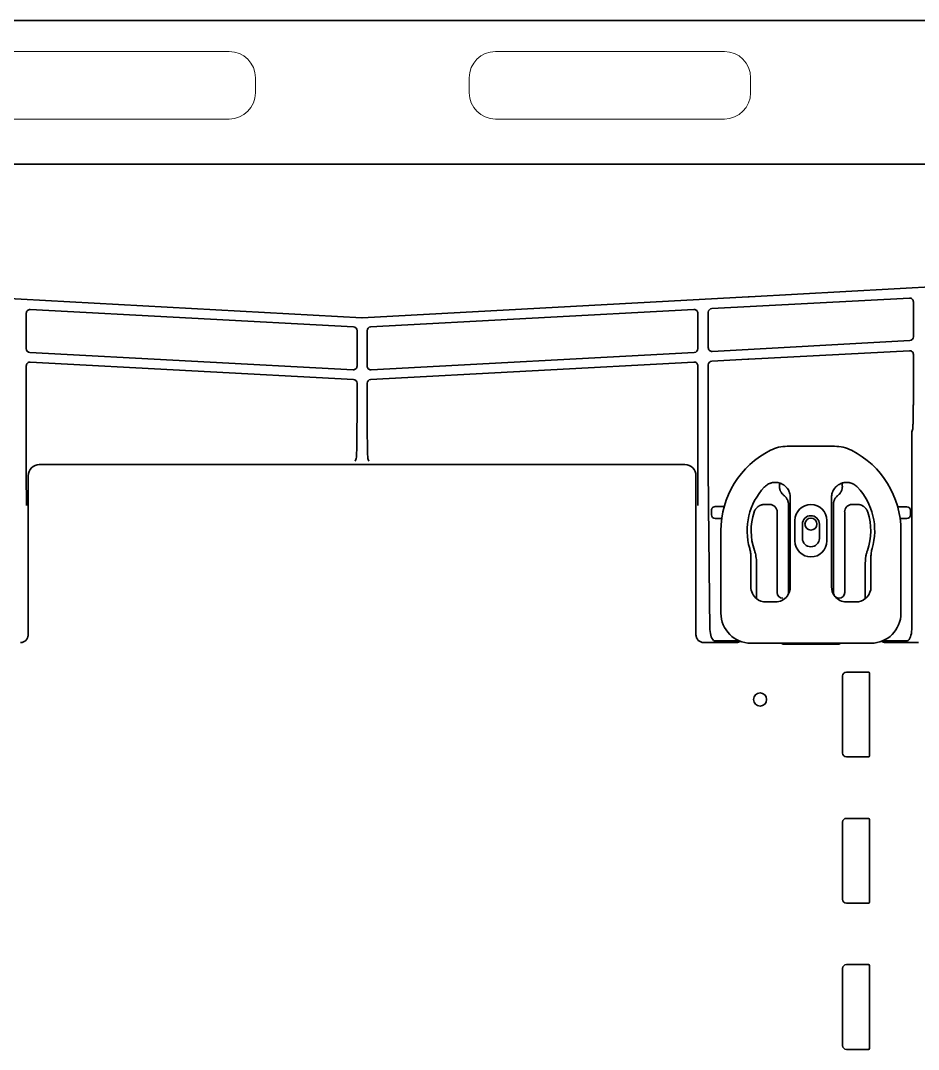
# Model space of a CAD drawing. Extents: x 5997 to 10491, y -672 to 3708.
# Drawn here: x 8712 to 8951.4, y 3375.2 to 3649.5 of the extents above; entities that cross this region are included whole.
import ezdxf

# ---------------------------------------------------------------- set-up
doc = ezdxf.new("R2010")
doc.units = 0
doc.header["$LTSCALE"] = 5
doc.layers.get('0').update_dxf_attribs({"linetype": 'CONTINUOUS', "lineweight": 0})
doc.layers.add('1', color=7, linetype='CONTINUOUS', true_color=0xffffff)

msp = doc.modelspace()

# ---------------------------------------------------------------- linework, layer by layer
for p, q in [((8767.64, 3641.28), (8706.64, 3641.28)), ((8899.64, 3641.28), (8838.64, 3641.28)), ((8774.64, 3630.28), (8774.64, 3634.28)), ((8831.64, 3634.28), (8831.64, 3630.28)), ((8906.64, 3630.28), (8906.64, 3634.28)), ((8706.64, 3623.28), (8767.64, 3623.28)), ((8838.64, 3623.28), (8899.64, 3623.28))]:
    msp.add_line(p, q)
for centre, start, end in [((8767.64, 3634.28), 0, 90), ((8838.64, 3634.28), 90, 180), ((8899.64, 3634.28), 0, 90), ((8767.64, 3630.28), 270, 0), ((8838.64, 3630.28), 180, 270), ((8899.64, 3630.28), 270, 0)]:
    msp.add_arc(centre, 7, start, end)
at = {"layer": '1', "color": 7, "linetype": 'Continuous', "lineweight": 35}
for p, q in [((9230.14, 3649.53), (8376.14, 3649.53)), ((9178.12, 3611.28), (8428.03, 3611.28)), ((9190.67, 3591.74), (8906.29, 3575.89)), ((8700.19, 3575.87), (8803.03, 3570.3)), ((8905.96, 3575.87), (8803.12, 3570.3)), ((8896.31, 3572.76), (8948.97, 3575.54)), ((8950.03, 3574.54), (8950.03, 3565.25)), ((8713.57, 3571.51), (8713.57, 3562.07)), ((8800.78, 3567.84), (8714.62, 3572.51)), ((8805.36, 3567.84), (8891.53, 3572.51)), ((8892.58, 3571.51), (8892.58, 3562.07)), ((8895.37, 3562.33), (8895.37, 3571.76)), ((8801.73, 3557.4), (8801.73, 3566.84)), ((8804.42, 3557.4), (8804.42, 3566.84)), ((8949.08, 3564.25), (8896.42, 3561.33)), ((8714.51, 3561.07), (8800.68, 3556.4)), ((8891.64, 3561.07), (8805.47, 3556.4)), ((8906.21, 3559.27), (8948.97, 3561.52)), ((8950.03, 3560.52), (8950.03, 3550.13)), ((8800.78, 3553.82), (8714.62, 3558.49)), ((8805.36, 3553.82), (8891.53, 3558.49)), ((8895.37, 3557.74), (8895.37, 3527.87)), ((8896.31, 3558.74), (8905.88, 3559.26)), ((8713.57, 3557.49), (8713.57, 3527.87)), ((8892.58, 3557.49), (8892.58, 3527.87)), ((8801.73, 3546), (8801.73, 3552.82)), ((8804.42, 3546), (8804.42, 3552.82)), ((8949.87, 3540.64), (8949.6, 3539.84)), ((8949.6, 3539.84), (8949.6, 3487.22)), ((8916.42, 3536.03), (8929.03, 3536.03)), ((8889.08, 3531.17), (8716.97, 3531.17)), ((8801.27, 3532.05), (8801.51, 3532.77)), ((8804.88, 3532.05), (8804.64, 3532.77)), ((8889.08, 3531.17), (8889.08, 3531.17)), ((8714.07, 3485.78), (8714.07, 3528.17)), ((8892.08, 3485.78), (8892.08, 3528.17)), ((8917.22, 3498.53), (8917.22, 3522.4)), ((8928.22, 3522.4), (8928.22, 3498.53)), ((8895.41, 3520.27), (8895.81, 3487.22)), ((8897.31, 3519.95), (8899.6, 3519.95)), ((8899.58, 3519.88), (8899.58, 3519.88)), ((8911.72, 3520.53), (8910.4, 3520.53)), ((8916.72, 3520.53), (8916.72, 3497.03)), ((8928.72, 3497.03), (8928.72, 3520.53)), ((8935.04, 3520.53), (8933.72, 3520.53)), ((8945.87, 3519.88), (8948.28, 3519.88)), ((8945.87, 3519.88), (8945.87, 3519.88)), ((8948.28, 3519.88), (8948.28, 3519.88)), ((8896.22, 3517.77), (8896.22, 3518.99)), ((8898.94, 3516.77), (8897.22, 3516.77)), ((8897.22, 3516.77), (8897.22, 3516.77)), ((8913.72, 3497.03), (8913.72, 3518.53)), ((8931.72, 3518.53), (8931.72, 3497.03)), ((8948.28, 3516.77), (8946.5, 3516.77)), ((8948.28, 3516.77), (8948.28, 3516.77)), ((8949.28, 3518.88), (8949.28, 3518.88)), ((8949.28, 3517.77), (8949.28, 3518.88)), ((8949.28, 3517.77), (8949.28, 3517.77)), ((8918.47, 3516.28), (8918.47, 3510.78)), ((8920.47, 3515.28), (8920.47, 3511.48)), ((8924.97, 3511.48), (8924.97, 3515.28)), ((8926.97, 3510.78), (8926.97, 3516.28)), ((8898.72, 3491.53), (8898.72, 3513.53)), ((8946.72, 3513.53), (8946.72, 3491.53)), ((8918.47, 3510.78), (8918.46, 3510.78)), ((8906.72, 3506.53), (8906.72, 3498.53)), ((8938.72, 3498.53), (8938.72, 3506.53)), ((8908.22, 3504.97), (8908.22, 3495.4)), ((8937.22, 3495.4), (8937.22, 3504.97)), ((8910.72, 3494.53), (8913.22, 3494.53)), ((8932.22, 3494.53), (8934.72, 3494.53)), ((8713.96, 3485.14), (8713.93, 3485.05)), ((8892.18, 3485.14), (8892.21, 3485.05)), ((8894.1, 3483.71), (8902.78, 3483.71)), ((8897.31, 3484.12), (8902.78, 3484.12)), ((8942.66, 3483.71), (8942.91, 3483.71)), ((8942.67, 3484.12), (8948.1, 3484.12)), ((8942.91, 3483.71), (8951.38, 3483.71)), ((8938.72, 3483.53), (8906.72, 3483.53)), ((8914.74, 3483.53), (8915.22, 3483.33)), ((8915.12, 3483.23), (8915.12, 3483.37)), ((8930.32, 3483.23), (8915.12, 3483.23)), ((8915.22, 3483.33), (8930.22, 3483.33)), ((8930.22, 3483.33), (8930.63, 3483.49)), ((8930.32, 3483.37), (8930.32, 3483.23)), ((8932.17, 3475.83), (8938.07, 3475.83)), ((8938.37, 3475.53), (8938.37, 3453.53)), ((8931.17, 3454.23), (8931.17, 3474.83)), ((8938.07, 3453.23), (8932.17, 3453.23)), ((8931.17, 3415.23), (8931.17, 3435.83)), ((8932.17, 3436.83), (8938.07, 3436.83)), ((8938.37, 3436.53), (8938.37, 3414.53)), ((8938.07, 3414.23), (8932.17, 3414.23)), ((8931.17, 3376.23), (8931.17, 3396.83)), ((8932.17, 3397.83), (8938.07, 3397.83)), ((8938.37, 3397.53), (8938.37, 3375.53)), ((8938.07, 3375.23), (8932.17, 3375.23))]:
    msp.add_line(p, q, dxfattribs=at)
msp.add_circle((8922.72, 3515.28), 1.6, dxfattribs=at)
for centre, radius, start, end in [((8916.42, 3526.03), 10, 90, 116.7655), ((8929.03, 3526.03), 10, 63.2345, 90), ((8922.72, 3513.53), 24, 116.7655, 180), ((8922.72, 3513.53), 24, 0, 63.2345), ((8922.72, 3513.53), 17, 136.9472, 196.2606), ((8922.72, 3513.53), 17, 343.7394, 43.0512), ((8922.72, 3516.28), 4.25, 0, 180), ((8922.72, 3513.53), 15.95, 162.0029, 199.2463), ((8922.72, 3515.28), 2.25, 0, 180), ((8922.72, 3513.53), 15.95, 340.7537, 17.9971), ((8922.72, 3511.48), 2.25, 180, 0), ((8922.72, 3510.78), 4.25, 180, 0), ((8906.72, 3491.53), 8, 180, 270), ((8938.72, 3491.53), 8, 270, 0), ((8932.17, 3474.83), 1, 90, 180), ((8938.07, 3475.53), 0.3, 0, 90), ((8909.17, 3468.53), 1.75, 0, 180), ((8909.17, 3468.53), 1.75, 180, 0), ((8932.17, 3454.23), 1, 180, 270), ((8938.07, 3453.53), 0.3, 270, 0), ((8932.17, 3435.83), 1, 90, 180), ((8938.07, 3436.53), 0.3, 0, 90), ((8932.17, 3415.23), 1, 180, 270), ((8938.07, 3414.53), 0.3, 270, 0), ((8932.17, 3396.83), 1, 90, 180), ((8938.07, 3397.53), 0.3, 0, 90), ((8932.17, 3376.23), 1, 180, 270), ((8938.07, 3375.53), 0.3, 270, 0)]:
    msp.add_arc(centre, radius, start, end, dxfattribs=at)
for centre, major_axis, ratio, start_param, end_param in [((8905.96, 3576.43), (-10.7, -0.58), 0.052331, 1.567956, 1.598621), ((8949.03, 3574.54), (0.829, -0.56), 0.999069, 0.594221, 2.218099), ((8891.58, 3571.5), (-0.312, -0.954), 0.996071, 1.887026, 3.510904), ((8896.37, 3571.76), (-0.947, -0.321), 0.99941, 4.440303, 5.956188), ((8805.42, 3566.84), (0.322, -0.951), 0.996317, 2.869507, 4.385391), ((8949.03, 3565.25), (-0.821, -0.571), 0.999112, 1.017308, 2.533193), ((8891.58, 3562.07), (0.322, -0.951), 0.996317, 6.011099, 7.526984), ((8896.37, 3562.33), (-0.312, -0.954), 0.996071, 5.028618, 6.652497), ((8949.03, 3560.52), (0.829, -0.56), 0.999069, 0.594221, 2.218099), ((8891.58, 3557.48), (-0.312, -0.954), 0.996071, 1.887026, 3.510904), ((8896.37, 3557.74), (-0.947, -0.321), 0.99941, 4.440303, 5.956188), ((8905.88, 3558.69), (-10.7, -0.58), 0.052331, 4.678883, 4.709548), ((8805.42, 3557.4), (-0.312, -0.954), 0.996071, 5.028618, 6.652497), ((8805.42, 3552.82), (0.322, -0.951), 0.996317, 2.869507, 4.385391), ((8804.65, 3546), (0, -13.25), 0.017455, 4.712389, 6.230825), ((8889.08, 3528.16), (-0.95, -2.85), 0.997466, 1.89276, 3.462643), ((8892.35, 3527.87), (0, -13.25), 0.017455, 0.959931, 1.570796), ((8895.6, 3527.87), (0, -13.25), 0.017455, 4.712389, 5.323254), ((8897.31, 3520.05), (-1.9, 0), 0.052408, 1.523874, 1.570796), ((8911.72, 3518.52), (-1.42, -1.42), 0.998783, 2.356803, 3.926382), ((8933.72, 3518.52), (1.42, -1.42), 0.998783, 2.356803, 3.926382), ((8948.27, 3518.88), (-0.713, -0.713), 0.991846, 2.357564, 3.925621), ((8897.22, 3517.78), (0, -1), 0.995902, 4.712389, 6.283185), ((8948.27, 3517.78), (0.713, -0.713), 0.991846, 5.499157, 7.067214), ((8910.72, 3498.53), (2.83, 2.83), 0.999695, 2.356347, 3.251938), ((8913.22, 3498.53), (-2.83, 2.83), 0.999695, 3.290549, 3.926839), ((8932.22, 3498.53), (2.83, 2.83), 0.999695, 2.356347, 2.992639), ((8934.72, 3498.53), (-2.83, 2.83), 0.999695, 3.197702, 3.926839), ((8910.72, 3498.53), (2.83, 2.83), 0.999695, 3.251938, 3.926839), ((8915.22, 3497.03), (1.06, 1.06), 0.998783, 2.356803, 3.926991), ((8915.22, 3497.03), (-1.06, 1.06), 0.998783, 3.302332, 3.926382), ((8930.22, 3497.03), (1.06, 1.06), 0.998783, 2.356803, 2.980862), ((8930.22, 3497.03), (1.06, 1.06), 0.998783, 3.018958, 3.926991), ((8932.22, 3498.53), (2.83, 2.83), 0.999695, 3.006925, 3.926839), ((8930.22, 3497.03), (-1.06, 1.06), 0.998783, 2.356195, 3.926382), ((8934.72, 3498.53), (-2.83, 2.83), 0.999695, 2.356347, 3.031247), ((8897.31, 3487.28), (0, -3.21), 0.466805, 4.729842, 6.08457), ((8948.1, 3487.28), (0, -3.21), 0.466805, 0.198616, 1.553343), ((8894.08, 3485.78), (0.63, -1.9), 0.999999, 4.390425, 4.712405), ((8894.12, 3485.67), (-1.98, -0.31), 0.977026, 6.12307, 7.694216), ((8902.78, 3485.71), (-1.49, -1.34), 0.998167, 1.277273, 1.427042), ((8942.67, 3485.71), (1.49, -1.34), 0.998167, 4.856139, 5.005887)]:
    msp.add_ellipse(centre, major_axis=major_axis, ratio=ratio, start_param=start_param, end_param=end_param, dxfattribs=at)
at = {"layer": '1', "color": 7, "linetype": 'Continuous', "lineweight": 35, "extrusion": (0, 0, -1)}
for centre, major_axis, ratio, start_param, end_param in [((8714.57, 3571.5), (0.312, -0.954), 0.996071, 1.887026, 3.510904), ((8800.73, 3566.84), (-0.322, -0.951), 0.996317, 2.869507, 4.385391), ((8714.57, 3562.07), (-0.322, -0.951), 0.996317, 6.011099, 7.526984), ((8714.57, 3557.48), (0.312, -0.954), 0.996071, 1.887026, 3.510904), ((8800.73, 3557.4), (0.312, -0.954), 0.996071, 5.028618, 6.652497), ((8800.73, 3552.82), (-0.322, -0.951), 0.996317, 2.869507, 4.385391), ((8801.5, 3546), (0, -13.25), 0.017455, 4.712389, 6.230825), ((8717.07, 3528.16), (0.95, -2.85), 0.997466, 1.89276, 3.462643), ((8713.8, 3527.87), (0, -13.25), 0.017455, 0.959931, 1.570796), ((8712.03, 3485.67), (1.98, -0.31), 0.977026, 6.12307, 7.694216), ((8712.07, 3485.78), (-0.63, -1.9), 0.999999, 4.390425, 4.712405)]:
    msp.add_ellipse(centre, major_axis=major_axis, ratio=ratio, start_param=start_param, end_param=end_param, dxfattribs=at)
at = {"layer": '1', "color": 7, "linetype": 'Continuous', "lineweight": 35, "extrusion": (2.95823e-31, -1.17146e-15, -1)}
msp.add_ellipse((8913.22, 3498.53), major_axis=(-2.83, 2.83), ratio=0.999695, start_param=3.006925, end_param=3.926839, dxfattribs=at)
at = {"layer": '1', "color": 7, "linetype": 'Continuous', "lineweight": 35}
for points, knots in [([(8950.03, 3550.13), (8950.03, 3550.06), (8950.03, 3549.99), (8950.03, 3549.84), (8950.03, 3549.62), (8950.02, 3549.4), (8950.02, 3548.97), (8950.02, 3548.39), (8950.02, 3547.83), (8950.02, 3547.41), (8950.02, 3547.27), (8950.02, 3546.99), (8950.01, 3546.86), (8950.01, 3546.45), (8950.01, 3546.19), (8950, 3545.68), (8950, 3545.43), (8950, 3545.07), (8950, 3544.95), (8949.99, 3544.77), (8949.99, 3544.71), (8949.99, 3544.6), (8949.99, 3544.54), (8949.99, 3544.26), (8949.98, 3544.04), (8949.97, 3543.42), (8949.96, 3543.05), (8949.95, 3542.68), (8949.95, 3542.64), (8949.95, 3542.56), (8949.95, 3542.52), (8949.95, 3542.4), (8949.95, 3542.32), (8949.94, 3542.1), (8949.93, 3541.97), (8949.93, 3541.78), (8949.92, 3541.72), (8949.92, 3541.63), (8949.92, 3541.6), (8949.92, 3541.54), (8949.92, 3541.51), (8949.91, 3541.38), (8949.91, 3541.27), (8949.9, 3541.08), (8949.89, 3540.99), (8949.88, 3540.86), (8949.88, 3540.81), (8949.88, 3540.75), (8949.88, 3540.72), (8949.87, 3540.68), (8949.87, 3540.66), (8949.87, 3540.65), (8949.87, 3540.64)], [0, 0, 0, 0, 0.015625, 0.015625, 0.03125, 0.0625, 0.0625, 0.125, 0.1875, 0.1875, 0.21875, 0.21875, 0.25, 0.25, 0.3125, 0.3125, 0.375, 0.375, 0.40625, 0.40625, 0.421875, 0.421875, 0.4375, 0.4375, 0.5, 0.5, 0.625, 0.625, 0.640625, 0.640625, 0.65625, 0.65625, 0.6875, 0.6875, 0.75, 0.75, 0.78125, 0.78125, 0.796875, 0.796875, 0.8125, 0.8125, 0.875, 0.875, 0.9375, 0.9375, 0.96875, 0.96875, 0.984375, 0.992187, 0.992187, 1, 1, 1, 1]), ([(8914.48, 3526.2), (8914.3, 3526.26), (8914.11, 3526.31), (8913.74, 3526.37), (8913.55, 3526.39), (8913.32, 3526.4), (8913.27, 3526.4), (8913.17, 3526.4), (8913.12, 3526.4), (8912.98, 3526.4), (8912.89, 3526.39), (8912.6, 3526.36), (8912.42, 3526.32), (8912.14, 3526.25), (8912.05, 3526.23), (8911.92, 3526.18), (8911.87, 3526.17), (8911.78, 3526.13), (8911.74, 3526.12), (8911.52, 3526.02), (8911.35, 3525.94), (8911.02, 3525.75), (8910.87, 3525.64), (8910.68, 3525.49), (8910.64, 3525.46), (8910.57, 3525.4), (8910.47, 3525.3), (8910.37, 3525.2), (8910.3, 3525.13)], [0, 0, 0, 0, 0.125, 0.125, 0.25, 0.25, 0.28125, 0.28125, 0.3125, 0.3125, 0.375, 0.375, 0.5, 0.5, 0.5625, 0.5625, 0.59375, 0.59375, 0.625, 0.625, 0.75, 0.75, 0.875, 0.875, 0.90625, 0.90625, 0.9375, 1, 1, 1, 1]), ([(8914.48, 3526.2), (8914.43, 3526.05), (8914.4, 3525.91), (8914.37, 3525.72), (8914.37, 3525.68), (8914.36, 3525.6), (8914.35, 3525.56), (8914.35, 3525.45), (8914.34, 3525.37), (8914.34, 3525.14), (8914.36, 3524.99), (8914.39, 3524.76), (8914.41, 3524.69), (8914.43, 3524.58), (8914.44, 3524.54), (8914.46, 3524.47), (8914.48, 3524.43), (8914.53, 3524.25), (8914.59, 3524.11), (8914.69, 3523.9), (8914.75, 3523.8), (8914.81, 3523.7), (8914.85, 3523.64), (8914.88, 3523.61), (8914.99, 3523.45), (8915.08, 3523.33), (8915.3, 3523.11), (8915.41, 3523.01), (8915.53, 3522.92)], [0, 0, 0, 0, 0.125, 0.125, 0.15625, 0.15625, 0.1875, 0.1875, 0.25, 0.25, 0.375, 0.375, 0.4375, 0.4375, 0.46875, 0.46875, 0.5, 0.5, 0.625, 0.625, 0.6875, 0.71875, 0.71875, 0.75, 0.75, 0.875, 0.875, 1, 1, 1, 1]), ([(8917.22, 3522.4), (8917.22, 3522.61), (8917.21, 3522.82), (8917.14, 3523.23), (8917.09, 3523.43), (8917.02, 3523.66), (8917.01, 3523.68), (8917, 3523.73), (8916.99, 3523.76), (8916.96, 3523.83), (8916.94, 3523.88), (8916.88, 3524.02), (8916.84, 3524.12), (8916.7, 3524.4), (8916.59, 3524.57), (8916.44, 3524.79), (8916.4, 3524.83), (8916.36, 3524.89), (8916.34, 3524.91), (8916.31, 3524.95), (8916.22, 3525.05), (8916.13, 3525.15), (8915.91, 3525.37), (8915.76, 3525.51), (8915.55, 3525.66), (8915.5, 3525.69), (8915.42, 3525.75), (8915.37, 3525.78), (8915.24, 3525.86), (8915.15, 3525.91), (8914.87, 3526.05), (8914.68, 3526.13), (8914.48, 3526.2)], [0, 0, 0, 0, 0.125, 0.125, 0.25, 0.25, 0.265625, 0.265625, 0.28125, 0.28125, 0.3125, 0.3125, 0.375, 0.375, 0.5, 0.5, 0.53125, 0.53125, 0.546875, 0.546875, 0.5625, 0.625, 0.625, 0.75, 0.75, 0.78125, 0.78125, 0.8125, 0.8125, 0.875, 0.875, 1, 1, 1, 1]), ([(8930.97, 3526.2), (8930.77, 3526.13), (8930.58, 3526.05), (8930.3, 3525.91), (8930.21, 3525.86), (8930.07, 3525.78), (8930.03, 3525.75), (8929.94, 3525.69), (8929.9, 3525.66), (8929.69, 3525.51), (8929.53, 3525.37), (8929.31, 3525.15), (8929.22, 3525.05), (8929.14, 3524.95), (8929.11, 3524.91), (8929.09, 3524.89), (8929.04, 3524.83), (8929.01, 3524.79), (8928.86, 3524.57), (8928.75, 3524.4), (8928.61, 3524.12), (8928.56, 3524.02), (8928.51, 3523.88), (8928.49, 3523.83), (8928.46, 3523.76), (8928.45, 3523.73), (8928.43, 3523.68), (8928.42, 3523.66), (8928.35, 3523.43), (8928.3, 3523.23), (8928.24, 3522.82), (8928.22, 3522.61), (8928.22, 3522.4)], [0, 0, 0, 0, 0.125, 0.125, 0.1875, 0.1875, 0.21875, 0.21875, 0.25, 0.25, 0.375, 0.375, 0.4375, 0.453125, 0.453125, 0.46875, 0.46875, 0.5, 0.5, 0.625, 0.625, 0.6875, 0.6875, 0.71875, 0.71875, 0.734375, 0.734375, 0.75, 0.75, 0.875, 0.875, 1, 1, 1, 1]), ([(8929.91, 3522.92), (8930.03, 3523.01), (8930.15, 3523.11), (8930.36, 3523.33), (8930.46, 3523.45), (8930.57, 3523.61), (8930.59, 3523.64), (8930.63, 3523.7), (8930.7, 3523.8), (8930.75, 3523.9), (8930.85, 3524.11), (8930.91, 3524.25), (8930.97, 3524.43), (8930.98, 3524.47), (8931, 3524.54), (8931.01, 3524.58), (8931.04, 3524.69), (8931.05, 3524.76), (8931.09, 3524.99), (8931.1, 3525.14), (8931.1, 3525.37), (8931.1, 3525.45), (8931.09, 3525.56), (8931.09, 3525.6), (8931.08, 3525.68), (8931.07, 3525.72), (8931.05, 3525.91), (8931.01, 3526.05), (8930.97, 3526.2)], [0, 0, 0, 0, 0.125, 0.125, 0.25, 0.25, 0.28125, 0.28125, 0.3125, 0.375, 0.375, 0.5, 0.5, 0.53125, 0.53125, 0.5625, 0.5625, 0.625, 0.625, 0.75, 0.75, 0.8125, 0.8125, 0.84375, 0.84375, 0.875, 0.875, 1, 1, 1, 1]), ([(8935.15, 3525.13), (8935.01, 3525.27), (8934.88, 3525.4), (8934.58, 3525.64), (8934.43, 3525.74), (8934.22, 3525.87), (8934.18, 3525.89), (8934.1, 3525.94), (8934.05, 3525.96), (8933.93, 3526.02), (8933.84, 3526.06), (8933.58, 3526.17), (8933.4, 3526.23), (8933.12, 3526.3), (8933.03, 3526.32), (8932.89, 3526.35), (8932.84, 3526.35), (8932.75, 3526.37), (8932.7, 3526.37), (8932.46, 3526.4), (8932.27, 3526.41), (8931.9, 3526.39), (8931.71, 3526.37), (8931.47, 3526.33), (8931.42, 3526.32), (8931.33, 3526.3), (8931.19, 3526.27), (8931.06, 3526.23), (8930.97, 3526.2)], [0, 0, 0, 0, 0.125, 0.125, 0.25, 0.25, 0.28125, 0.28125, 0.3125, 0.3125, 0.375, 0.375, 0.5, 0.5, 0.5625, 0.5625, 0.59375, 0.59375, 0.625, 0.625, 0.75, 0.75, 0.875, 0.875, 0.90625, 0.90625, 0.9375, 1, 1, 1, 1]), ([(8915.53, 3522.92), (8915.63, 3522.85), (8915.71, 3522.77), (8915.88, 3522.62), (8915.96, 3522.53), (8916.07, 3522.4), (8916.12, 3522.33), (8916.17, 3522.26), (8916.21, 3522.21), (8916.22, 3522.19), (8916.3, 3522.07), (8916.36, 3521.97), (8916.46, 3521.76), (8916.51, 3521.66), (8916.56, 3521.49), (8916.58, 3521.44), (8916.61, 3521.36), (8916.61, 3521.33), (8916.63, 3521.27), (8916.64, 3521.24), (8916.67, 3521.1), (8916.71, 3520.88), (8916.72, 3520.64), (8916.72, 3520.53)], [0, 0, 0, 0, 0.125, 0.125, 0.25, 0.25, 0.3125, 0.34375, 0.34375, 0.375, 0.375, 0.5, 0.5, 0.625, 0.625, 0.6875, 0.6875, 0.71875, 0.71875, 0.75, 0.75, 0.875, 1, 1, 1, 1]), ([(8928.72, 3520.53), (8928.72, 3520.64), (8928.73, 3520.76), (8928.76, 3520.99), (8928.78, 3521.1), (8928.81, 3521.27), (8928.83, 3521.32), (8928.85, 3521.41), (8928.86, 3521.43), (8928.88, 3521.49), (8928.89, 3521.52), (8928.94, 3521.65), (8928.98, 3521.76), (8929.09, 3521.97), (8929.14, 3522.06), (8929.24, 3522.21), (8929.27, 3522.26), (8929.32, 3522.33), (8929.34, 3522.35), (8929.37, 3522.4), (8929.39, 3522.42), (8929.49, 3522.53), (8929.64, 3522.7), (8929.82, 3522.85), (8929.91, 3522.92)], [0, 0, 0, 0, 0.125, 0.125, 0.25, 0.25, 0.3125, 0.3125, 0.34375, 0.34375, 0.375, 0.375, 0.5, 0.5, 0.625, 0.625, 0.6875, 0.6875, 0.71875, 0.71875, 0.75, 0.75, 0.875, 1, 1, 1, 1]), ([(8896.22, 3518.99), (8896.22, 3519), (8896.22, 3519.02), (8896.23, 3519.06), (8896.23, 3519.08), (8896.23, 3519.13), (8896.24, 3519.16), (8896.25, 3519.21), (8896.25, 3519.23), (8896.26, 3519.26), (8896.27, 3519.28), (8896.28, 3519.32), (8896.29, 3519.35), (8896.32, 3519.41), (8896.33, 3519.44), (8896.36, 3519.49), (8896.38, 3519.51), (8896.41, 3519.56), (8896.43, 3519.58), (8896.47, 3519.63), (8896.49, 3519.65), (8896.53, 3519.69), (8896.56, 3519.71), (8896.6, 3519.75), (8896.63, 3519.77), (8896.7, 3519.82), (8896.76, 3519.85), (8896.83, 3519.88), (8896.85, 3519.88), (8896.88, 3519.89), (8896.9, 3519.9), (8896.95, 3519.91), (8896.98, 3519.92), (8897.05, 3519.94), (8897.08, 3519.94), (8897.15, 3519.95), (8897.19, 3519.95), (8897.22, 3519.95)], [0, 0, 0, 0, 0.03125, 0.03125, 0.0625, 0.0625, 0.125, 0.125, 0.15625, 0.15625, 0.1875, 0.1875, 0.25, 0.25, 0.3125, 0.3125, 0.375, 0.375, 0.4375, 0.4375, 0.5, 0.5, 0.5625, 0.5625, 0.625, 0.625, 0.75, 0.75, 0.78125, 0.78125, 0.8125, 0.8125, 0.875, 0.875, 0.9375, 0.9375, 1, 1, 1, 1]), ([(8910.4, 3520.53), (8910.25, 3520.53), (8910.09, 3520.51), (8909.78, 3520.46), (8909.63, 3520.43), (8909.44, 3520.37), (8909.4, 3520.35), (8909.33, 3520.33), (8909.22, 3520.28), (8909.11, 3520.24), (8908.91, 3520.13), (8908.77, 3520.05), (8908.61, 3519.93), (8908.58, 3519.91), (8908.52, 3519.86), (8908.49, 3519.83), (8908.4, 3519.76), (8908.34, 3519.7), (8908.17, 3519.54), (8908.07, 3519.42), (8907.96, 3519.26), (8907.94, 3519.23), (8907.89, 3519.16), (8907.87, 3519.13), (8907.81, 3519.03), (8907.77, 3518.96), (8907.66, 3518.75), (8907.6, 3518.6), (8907.55, 3518.45)], [0, 0, 0, 0, 0.125, 0.125, 0.25, 0.25, 0.28125, 0.28125, 0.3125, 0.375, 0.375, 0.5, 0.5, 0.53125, 0.53125, 0.5625, 0.5625, 0.625, 0.625, 0.75, 0.75, 0.78125, 0.78125, 0.8125, 0.8125, 0.875, 0.875, 1, 1, 1, 1]), ([(8937.89, 3518.45), (8937.84, 3518.6), (8937.78, 3518.75), (8937.64, 3519.03), (8937.56, 3519.16), (8937.44, 3519.32), (8937.42, 3519.35), (8937.37, 3519.41), (8937.3, 3519.51), (8937.22, 3519.59), (8937.05, 3519.76), (8936.93, 3519.86), (8936.77, 3519.98), (8936.74, 3520), (8936.68, 3520.04), (8936.64, 3520.06), (8936.54, 3520.12), (8936.47, 3520.16), (8936.26, 3520.27), (8936.12, 3520.33), (8935.93, 3520.39), (8935.9, 3520.4), (8935.82, 3520.42), (8935.78, 3520.43), (8935.67, 3520.46), (8935.59, 3520.48), (8935.36, 3520.51), (8935.2, 3520.53), (8935.04, 3520.53)], [0, 0, 0, 0, 0.125, 0.125, 0.25, 0.25, 0.28125, 0.28125, 0.3125, 0.375, 0.375, 0.5, 0.5, 0.53125, 0.53125, 0.5625, 0.5625, 0.625, 0.625, 0.75, 0.75, 0.78125, 0.78125, 0.8125, 0.8125, 0.875, 0.875, 1, 1, 1, 1]), ([(8907.66, 3508.27), (8907.76, 3508), (8907.84, 3507.73), (8907.98, 3507.19), (8908.09, 3506.65), (8908.16, 3506.09), (8908.21, 3505.54), (8908.22, 3505.26), (8908.22, 3504.97)], [0, 0, 0, 0, 0.25, 0.25, 0.5, 0.75, 0.75, 1, 1, 1, 1]), ([(8937.22, 3504.97), (8937.22, 3505.26), (8937.23, 3505.54), (8937.28, 3506.09), (8937.35, 3506.65), (8937.47, 3507.19), (8937.61, 3507.73), (8937.69, 3508), (8937.78, 3508.27)], [0, 0, 0, 0, 0.25, 0.25, 0.5, 0.75, 0.75, 1, 1, 1, 1]), ([(8937.71, 3495.86), (8937.68, 3495.83), (8937.65, 3495.8), (8937.6, 3495.75), (8937.58, 3495.72), (8937.54, 3495.68), (8937.52, 3495.67), (8937.5, 3495.64), (8937.48, 3495.63), (8937.44, 3495.6), (8937.42, 3495.57), (8937.38, 3495.54), (8937.37, 3495.53), (8937.34, 3495.51), (8937.33, 3495.5), (8937.31, 3495.48), (8937.3, 3495.47), (8937.28, 3495.46), (8937.27, 3495.45), (8937.25, 3495.43), (8937.23, 3495.42), (8937.22, 3495.41), (8937.22, 3495.41), (8937.22, 3495.41), (8937.21, 3495.41), (8937.21, 3495.41)], [0, 0, 0, 0, 0.134778, 0.134778, 0.269557, 0.269557, 0.336946, 0.336946, 0.404335, 0.404335, 0.539113, 0.539113, 0.606503, 0.606503, 0.673892, 0.673892, 0.741281, 0.741281, 0.80867, 0.80867, 0.943449, 0.943449, 0.977143, 0.977143, 1, 1, 1, 1]), ([(8897.02, 3484.13), (8897.06, 3484.12), (8897.11, 3484.12), (8897.21, 3484.12), (8897.26, 3484.12), (8897.31, 3484.12)], [0, 0, 0, 0, 0.5, 0.5, 1, 1, 1, 1]), ([(8902.78, 3484.12), (8902.84, 3484.12), (8902.9, 3484.12), (8903.01, 3484.13), (8903.07, 3484.14), (8903.19, 3484.16), (8903.24, 3484.17), (8903.33, 3484.2), (8903.35, 3484.21), (8903.41, 3484.23), (8903.43, 3484.24), (8903.46, 3484.26)], [0, 0, 0, 0, 0.25, 0.25, 0.5, 0.5, 0.75, 0.75, 0.875, 0.875, 1, 1, 1, 1]), ([(8902.78, 3483.71), (8902.79, 3483.71), (8902.8, 3483.71), (8902.83, 3483.71), (8902.85, 3483.71), (8902.87, 3483.71), (8902.89, 3483.71), (8902.91, 3483.71), (8902.94, 3483.71), (8902.96, 3483.72), (8902.98, 3483.72), (8903, 3483.72), (8903.02, 3483.72), (8903.04, 3483.73), (8903.07, 3483.73), (8903.09, 3483.73), (8903.11, 3483.74), (8903.13, 3483.74), (8903.15, 3483.74), (8903.17, 3483.75), (8903.2, 3483.75), (8903.22, 3483.76), (8903.24, 3483.76), (8903.26, 3483.77), (8903.28, 3483.77), (8903.3, 3483.78), (8903.32, 3483.78), (8903.35, 3483.79), (8903.37, 3483.79), (8903.39, 3483.8), (8903.41, 3483.81), (8903.43, 3483.81), (8903.45, 3483.82), (8903.47, 3483.83), (8903.49, 3483.84), (8903.51, 3483.84), (8903.53, 3483.85), (8903.55, 3483.86), (8903.57, 3483.87), (8903.59, 3483.88), (8903.61, 3483.89), (8903.63, 3483.89), (8903.63, 3483.9)], [0, 0, 0, 0, 0.024913, 0.049823, 0.074731, 0.099637, 0.124542, 0.149446, 0.17435, 0.199254, 0.22416, 0.249067, 0.273976, 0.298889, 0.323805, 0.348725, 0.37365, 0.39858, 0.423516, 0.448458, 0.473408, 0.498365, 0.52333, 0.548304, 0.573288, 0.598282, 0.623286, 0.648301, 0.673328, 0.698368, 0.72342, 0.748486, 0.773565, 0.798659, 0.823768, 0.848893, 0.874034, 0.899192, 0.924367, 0.949559, 0.97477, 1, 1, 1, 1]), ([(8941.81, 3483.9), (8941.82, 3483.89), (8941.83, 3483.89), (8941.85, 3483.88), (8941.87, 3483.87), (8941.89, 3483.86), (8941.91, 3483.85), (8941.93, 3483.84), (8941.95, 3483.84), (8941.98, 3483.83), (8942, 3483.82), (8942.02, 3483.81), (8942.04, 3483.81), (8942.06, 3483.8), (8942.08, 3483.79), (8942.1, 3483.79), (8942.12, 3483.78), (8942.14, 3483.78), (8942.16, 3483.77), (8942.19, 3483.77), (8942.21, 3483.76), (8942.23, 3483.76), (8942.25, 3483.75), (8942.27, 3483.75), (8942.29, 3483.74), (8942.31, 3483.74), (8942.34, 3483.74), (8942.36, 3483.73), (8942.38, 3483.73), (8942.4, 3483.73), (8942.42, 3483.72), (8942.44, 3483.72), (8942.47, 3483.72), (8942.49, 3483.72), (8942.51, 3483.71), (8942.53, 3483.71), (8942.55, 3483.71), (8942.58, 3483.71), (8942.6, 3483.71), (8942.62, 3483.71), (8942.64, 3483.71), (8942.66, 3483.71), (8942.66, 3483.71)], [0, 0, 0, 0, 0.02523, 0.050441, 0.075634, 0.100809, 0.125967, 0.151108, 0.176232, 0.201342, 0.226436, 0.251516, 0.276581, 0.301633, 0.326673, 0.3517, 0.376715, 0.40172, 0.426713, 0.451697, 0.476671, 0.501637, 0.526594, 0.551543, 0.576486, 0.601422, 0.626352, 0.651276, 0.676196, 0.701112, 0.726025, 0.750934, 0.775841, 0.800747, 0.825651, 0.850555, 0.875459, 0.900363, 0.925269, 0.950177, 0.975087, 1, 1, 1, 1]), ([(8941.98, 3484.26), (8942.04, 3484.23), (8942.09, 3484.21), (8942.2, 3484.18), (8942.26, 3484.16), (8942.34, 3484.14), (8942.37, 3484.14), (8942.43, 3484.13), (8942.46, 3484.13), (8942.55, 3484.12), (8942.61, 3484.12), (8942.67, 3484.12)], [0, 0, 0, 0, 0.25, 0.25, 0.5, 0.5, 0.625, 0.625, 0.75, 0.75, 1, 1, 1, 1]), ([(8948.1, 3484.12), (8948.15, 3484.12), (8948.2, 3484.12), (8948.3, 3484.12), (8948.35, 3484.12), (8948.4, 3484.13)], [0, 0, 0, 0, 0.5, 0.5, 1, 1, 1, 1]), ([(8930.63, 3483.49), (8930.63, 3483.5), (8930.64, 3483.5), (8930.67, 3483.5), (8930.68, 3483.5), (8930.7, 3483.51), (8930.71, 3483.51), (8930.74, 3483.51), (8930.75, 3483.51), (8930.78, 3483.51), (8930.79, 3483.51), (8930.82, 3483.51), (8930.83, 3483.51), (8930.85, 3483.52), (8930.86, 3483.52), (8930.87, 3483.52)], [0, 0, 0, 0, 0.25, 0.25, 0.375, 0.375, 0.5, 0.5, 0.625, 0.625, 0.75, 0.75, 0.875, 0.875, 1, 1, 1, 1])]:
    msp.add_open_spline(points, degree=3, knots=knots, dxfattribs=at)
for points in [[(8928.22, 3522.4), (8928.2, 3522.45), (8928.18, 3522.5), (8928.16, 3522.55)], [(8906.4, 3508.77), (8906.46, 3508.58), (8906.55, 3508.22), (8906.65, 3507.66), (8906.71, 3507.1), (8906.72, 3506.72), (8906.72, 3506.53)], [(8938.72, 3506.53), (8938.72, 3506.72), (8938.74, 3507.1), (8938.8, 3507.66), (8938.9, 3508.22), (8938.99, 3508.58), (8939.04, 3508.77)], [(8916.41, 3496.1), (8916.42, 3496.12), (8916.43, 3496.13), (8916.44, 3496.15)], [(8929.04, 3496.1), (8929.03, 3496.12), (8929.02, 3496.13), (8929.01, 3496.15)]]:
    msp.add_open_spline(points, degree=3, dxfattribs=at)

doc.saveas('drawing.dxf')
